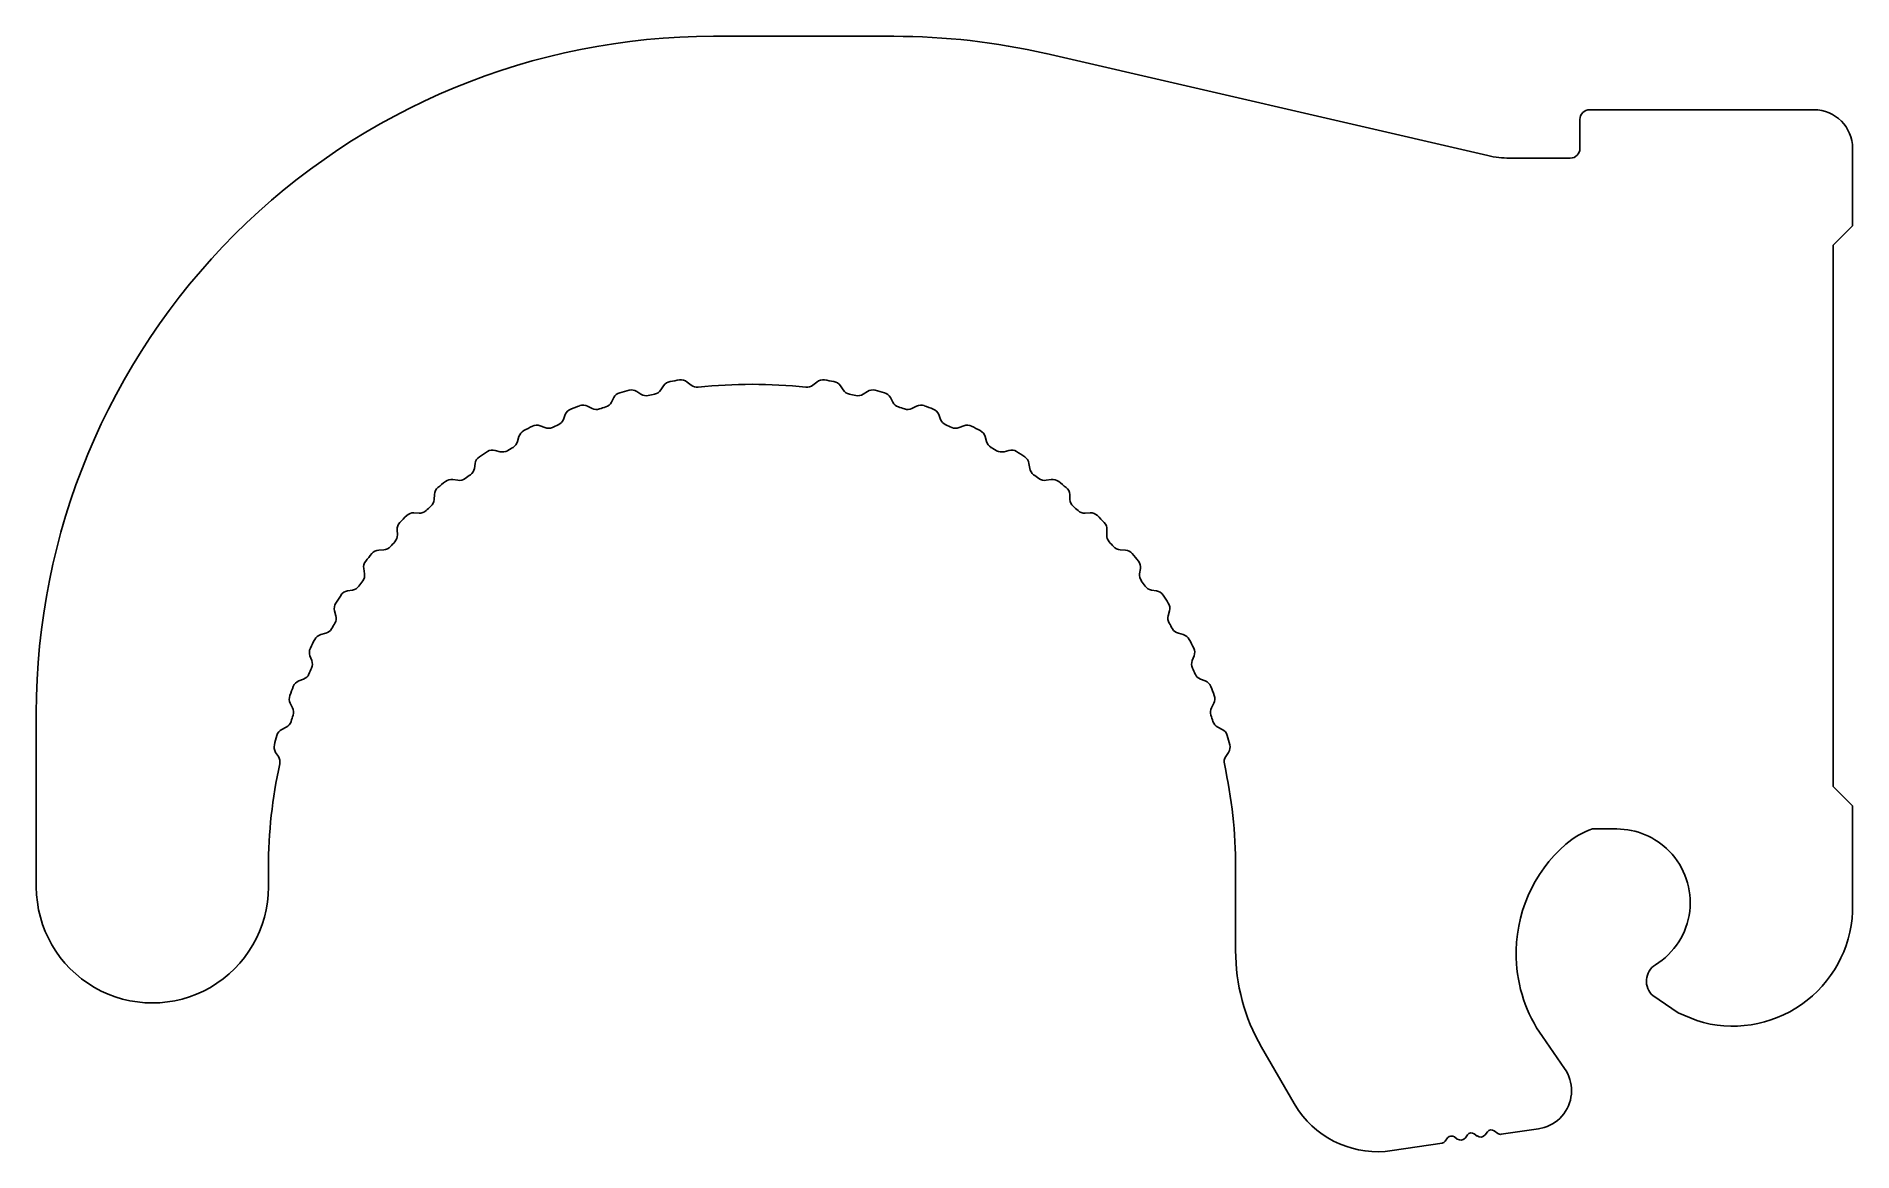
# Model space of a CAD drawing. Extents: x 2107.7 to 2201.6, y 1821.2 to 1878.9.
import ezdxf

# ---------------------------------------------------------------- set-up
doc = ezdxf.new("R2010")
doc.units = 0
doc.layers.get('0').update_dxf_attribs({"linetype": 'CONTINUOUS'})

msp = doc.modelspace()

# ---------------------------------------------------------------- linework, layer by layer
for p, q in [((2152.063, 1878.923), (2142.74, 1878.923)), ((2182.784, 1872.751), (2159.937, 1878.026)), ((2187.539, 1874.623), (2187.539, 1873.123)), ((2199.639, 1875.123), (2188.039, 1875.123)), ((2187.039, 1872.623), (2183.909, 1872.623)), ((2201.639, 1869.124), (2201.639, 1873.123)), ((2200.639, 1868.124), (2201.639, 1869.124)), ((2200.639, 1842.714), (2200.639, 1868.124)), ((2137.468, 1860.001), (2137.587, 1860.234)), ((2138.779, 1860.553), (2138.998, 1860.411)), ((2140.025, 1860.629), (2140.168, 1860.848)), ((2141.386, 1861.041), (2141.589, 1860.877)), ((2147.89, 1860.877), (2148.094, 1861.041)), ((2149.312, 1860.848), (2149.454, 1860.629)), ((2150.481, 1860.411), (2150.701, 1860.553)), ((2151.892, 1860.234), (2152.011, 1860.001)), ((2134.991, 1859.109), (2135.085, 1859.353)), ((2136.237, 1859.795), (2136.47, 1859.676)), ((2153.009, 1859.676), (2153.243, 1859.795)), ((2154.394, 1859.353), (2154.488, 1859.109)), ((2133.788, 1858.775), (2134.032, 1858.682)), ((2155.447, 1858.682), (2155.691, 1858.775)), ((2131.459, 1857.506), (2131.712, 1857.438)), ((2132.621, 1857.963), (2132.689, 1858.216)), ((2156.79, 1858.216), (2156.858, 1857.963)), ((2157.767, 1857.438), (2158.02, 1857.506)), ((2130.384, 1856.575), (2130.425, 1856.834)), ((2159.054, 1856.834), (2159.095, 1856.575)), ((2129.276, 1855.999), (2129.535, 1855.958)), ((2159.945, 1855.958), (2160.203, 1855.999)), ((2128.304, 1854.962), (2128.318, 1855.223)), ((2161.162, 1855.223), (2161.175, 1854.962)), ((2127.262, 1854.273), (2127.524, 1854.259)), ((2161.956, 1854.259), (2162.217, 1854.273)), ((2126.404, 1853.139), (2126.39, 1853.401)), ((2163.089, 1853.401), (2163.075, 1853.139)), ((2125.44, 1852.345), (2125.701, 1852.359)), ((2163.778, 1852.359), (2164.039, 1852.345)), ((2124.705, 1851.128), (2124.664, 1851.387)), ((2164.815, 1851.387), (2164.775, 1851.128)), ((2123.829, 1850.238), (2124.088, 1850.279)), ((2165.392, 1850.279), (2165.65, 1850.238)), ((2123.225, 1848.951), (2123.157, 1849.204)), ((2166.322, 1849.204), (2166.254, 1848.951)), ((2122.447, 1847.974), (2122.7, 1848.042)), ((2166.779, 1848.042), (2167.032, 1847.974)), ((2121.981, 1846.631), (2121.887, 1846.875)), ((2167.592, 1846.875), (2167.498, 1846.631)), ((2121.31, 1845.578), (2121.554, 1845.671)), ((2167.925, 1845.671), (2168.169, 1845.578)), ((2120.987, 1844.193), (2120.868, 1844.426)), ((2168.611, 1844.426), (2168.493, 1844.193)), ((2107.74, 1843.923), (2107.74, 1834.924)), ((2120.429, 1843.076), (2120.662, 1843.195)), ((2168.817, 1843.195), (2169.05, 1843.076)), ((2200.639, 1840.124), (2200.639, 1842.714)), ((2120.252, 1841.665), (2120.11, 1841.884)), ((2169.369, 1841.884), (2169.227, 1841.665)), ((2201.639, 1839.124), (2200.639, 1840.124)), ((2201.639, 1833.924), (2201.639, 1839.124)), ((2188.191, 1837.921), (2189.44, 1837.921)), ((2119.74, 1834.924), (2119.74, 1835.923)), ((2169.74, 1835.923), (2169.74, 1831.639)), ((2201.633, 1833.644), (2201.639, 1833.924)), ((2191.309, 1829.3), (2192.612, 1828.406)), ((2192.612, 1828.406), (2193.585, 1828.008)), ((2171.079, 1826.639), (2172.759, 1823.729)), ((2186.744, 1825.541), (2185.596, 1827.181)), ((2172.759, 1823.729), (2172.996, 1823.358)), ((2177.828, 1821.284), (2180.41, 1821.67)), ((2180.574, 1821.769), (2180.701, 1821.942)), ((2181.051, 1821.995), (2181.2, 1821.885)), ((2181.62, 1821.949), (2181.73, 1822.098)), ((2182.079, 1822.151), (2182.228, 1822.041)), ((2182.648, 1822.105), (2182.758, 1822.254)), ((2183.107, 1822.308), (2183.289, 1822.174)), ((2183.474, 1822.128), (2185.402, 1822.416)), ((2185.402, 1822.416), (2185.693, 1822.482))]:
    msp.add_line(p, q)
for centre, radius, start, end in [((2142.74, 1843.923), 35, 89.99984, 180.00021), ((2152.063, 1843.924), 34.999, 76.99984, 90.00015), ((2188.039, 1874.623), 0.5, 89.99328, 180.01099), ((2199.639, 1873.123), 2, 0.00041, 89.99884), ((2183.909, 1877.623), 5, 256.99996, 270.00002), ((2187.039, 1873.123), 0.5, 270.00221, 359.98819), ((2144.749, 1835.865), 25.559, 98.43891, 99.55985), ((2141.071, 1860.653), 0.5, 50.99785, 98.43998), ((2148.408, 1860.653), 0.5, 81.56002, 129.00215), ((2144.731, 1835.865), 25.559, 80.44015, 81.56109), ((2138.033, 1860.007), 0.5, 105.5741, 152.9859), ((2144.68, 1836.142), 25.274, 104.43095, 105.56463), ((2138.506, 1860.134), 0.5, 57.00029, 104.43728), ((2139.27, 1860.83), 0.5, 237.00093, 282.38403), ((2144.73, 1835.966), 24.956, 101.6139, 102.38561), ((2139.605, 1860.901), 0.5, 281.6349, 326.98366), ((2140.587, 1860.576), 0.5, 99.58035, 146.99871), ((2141.904, 1861.265), 0.5, 231.00362, 276.38125), ((2144.74, 1835.923), 25, 83.61487, 96.38513), ((2147.576, 1861.265), 0.5, 263.61875, 308.99638), ((2148.892, 1860.576), 0.5, 33.00129, 80.41965), ((2149.874, 1860.901), 0.5, 213.01634, 258.3651), ((2144.749, 1835.966), 24.956, 77.61439, 78.3861), ((2150.209, 1860.83), 0.5, 257.61597, 302.99907), ((2150.973, 1860.134), 0.5, 75.56272, 122.99971), ((2144.799, 1836.142), 25.274, 74.43537, 75.56905), ((2151.446, 1860.007), 0.5, 27.0141, 74.4259), ((2135.552, 1859.174), 0.5, 111.56826, 158.97646), ((2144.794, 1835.786), 25.647, 110.44518, 111.56201), ((2136.01, 1859.35), 0.5, 63.00048, 110.43784), ((2136.697, 1860.122), 0.5, 242.99932, 288.38574), ((2144.467, 1836.759), 24.121, 107.59778, 108.39629), ((2137.023, 1860.228), 0.5, 287.61627, 332.99595), ((2152.456, 1860.228), 0.5, 207.00405, 252.38373), ((2145.012, 1836.759), 24.121, 71.60371, 72.40222), ((2152.782, 1860.122), 0.5, 251.61426, 297.00068), ((2153.47, 1859.35), 0.5, 69.56216, 116.99952), ((2144.685, 1835.786), 25.647, 68.43799, 69.55482), ((2153.927, 1859.174), 0.5, 21.02354, 68.43174), ((2133.172, 1858.087), 0.499, 117.53877, 165.0405), ((2144.821, 1835.764), 25.679, 116.44311, 117.55872), ((2133.609, 1858.309), 0.5, 69.00382, 116.43369), ((2134.211, 1859.149), 0.5, 249.0016, 294.38358), ((2144.663, 1836.092), 24.815, 113.60985, 114.38598), ((2134.524, 1859.288), 0.5, 293.63299, 338.99576), ((2154.955, 1859.288), 0.5, 201.00424, 246.36701), ((2144.816, 1836.092), 24.815, 65.61402, 66.39015), ((2155.268, 1859.149), 0.5, 245.61642, 290.9984), ((2155.87, 1858.309), 0.5, 63.56631, 110.99618), ((2144.658, 1835.764), 25.679, 62.44128, 63.55689), ((2156.308, 1858.087), 0.499, 14.9595, 62.46123), ((2145.192, 1835.224), 26.333, 122.45323, 123.54125), ((2131.33, 1857.023), 0.5, 75.00054, 122.43964), ((2131.841, 1857.921), 0.5, 254.99928, 300.38612), ((2143.949, 1837.291), 23.42, 119.58665, 120.40899), ((2132.138, 1858.092), 0.5, 299.61787, 345.01668), ((2157.341, 1858.092), 0.5, 194.98332, 240.38213), ((2145.53, 1837.291), 23.42, 59.59101, 60.41335), ((2157.638, 1857.921), 0.5, 239.61388, 285.00072), ((2158.149, 1857.023), 0.5, 57.56036, 104.99946), ((2144.287, 1835.224), 26.333, 56.45875, 57.54677), ((2129.89, 1856.654), 0.5, 305.63267, 350.98762), ((2130.919, 1856.756), 0.5, 123.56547, 170.99368), ((2158.56, 1856.756), 0.5, 9.00632, 56.43453), ((2159.589, 1856.654), 0.5, 189.01238, 234.36733), ((2128.817, 1855.197), 0.5, 129.56185, 177.00489), ((2144.237, 1836.541), 24.704, 128.4165, 129.57625), ((2129.198, 1855.506), 0.5, 80.99077, 128.45283), ((2129.613, 1856.452), 0.5, 261.01319, 306.37381), ((2143.538, 1837.578), 22.955, 125.58114, 126.4201), ((2145.942, 1837.578), 22.955, 53.5799, 54.41886), ((2159.867, 1856.452), 0.5, 233.62619, 278.98681), ((2160.281, 1855.506), 0.5, 51.54717, 99.00923), ((2145.242, 1836.541), 24.704, 50.42375, 51.5835), ((2160.662, 1855.197), 0.5, 2.99511, 50.43815), ((2143.999, 1836.748), 23.891, 131.60133, 132.40732), ((2127.804, 1854.988), 0.5, 311.62062, 356.99534), ((2161.675, 1854.988), 0.5, 183.00466, 228.37938), ((2145.48, 1836.748), 23.891, 47.59268, 48.39867), ((2126.889, 1853.427), 0.5, 135.56558, 183.02153), ((2145.08, 1835.582), 25.983, 134.44695, 135.54958), ((2127.236, 1853.773), 0.5, 87.00796, 134.43181), ((2127.55, 1854.758), 0.5, 266.99774, 312.38665), ((2161.929, 1854.758), 0.5, 227.61335, 273.00226), ((2162.243, 1853.773), 0.5, 45.56819, 92.99204), ((2144.399, 1835.582), 25.983, 44.45042, 45.55305), ((2162.59, 1853.427), 0.5, 356.97847, 44.43442), ((2144.811, 1835.856), 25.098, 137.6108, 138.37818), ((2125.904, 1853.113), 0.5, 317.62061, 2.97811), ((2163.575, 1853.113), 0.5, 177.02189, 222.37939), ((2144.668, 1835.856), 25.098, 41.62182, 42.3892), ((2125.158, 1851.465), 0.5, 141.57792, 188.99553), ((2144.721, 1835.935), 25.478, 140.43309, 141.55759), ((2125.466, 1851.846), 0.5, 93.009, 140.42984), ((2125.675, 1852.858), 0.5, 272.99347, 318.39577), ((2163.804, 1852.858), 0.5, 221.60423, 267.00653), ((2164.013, 1851.846), 0.5, 39.57016, 86.991), ((2144.758, 1835.935), 25.478, 38.44241, 39.56691), ((2164.321, 1851.465), 0.5, 351.00447, 38.42208), ((2124.212, 1851.05), 0.499, 323.57996, 9.03662), ((2165.268, 1851.05), 0.499, 170.96338, 216.42004), ((2144.1, 1836.341), 24.736, 146.42534, 147.58343), ((2123.907, 1849.744), 0.5, 98.99988, 146.43729), ((2124.01, 1850.773), 0.5, 278.98327, 324.39488), ((2145.971, 1835.031), 26.52, 143.6415, 144.36762), ((2143.508, 1835.031), 26.52, 35.63238, 36.3585), ((2165.47, 1850.773), 0.5, 215.60512, 261.01673), ((2165.572, 1849.744), 0.5, 33.56271, 81.00012), ((2145.379, 1836.341), 24.736, 32.41657, 33.57466), ((2123.641, 1849.333), 0.5, 147.56737, 194.97827), ((2122.743, 1848.821), 0.499, 329.5686, 15.05299), ((2166.736, 1848.821), 0.499, 164.94701, 210.4314), ((2165.839, 1849.333), 0.5, 345.02173, 32.43263), ((2122.577, 1847.491), 0.5, 105.00325, 152.42944), ((2122.571, 1848.525), 0.5, 284.99998, 330.38135), ((2143.274, 1836.776), 23.305, 149.60035, 150.42659), ((2146.205, 1836.776), 23.305, 29.57341, 30.39965), ((2166.908, 1848.525), 0.5, 209.61865, 255.00002), ((2166.902, 1847.491), 0.5, 27.57056, 74.99675), ((2122.354, 1847.054), 0.5, 153.55661, 201.00781), ((2145.06, 1835.761), 25.859, 152.44819, 153.55605), ((2144.42, 1835.761), 25.859, 26.44395, 27.55181), ((2167.125, 1847.054), 0.5, 338.99219, 26.44339), ((2146.286, 1835.242), 26.69, 155.65421, 156.37568), ((2121.515, 1846.452), 0.499, 335.57684, 21.02339), ((2167.964, 1846.452), 0.499, 158.97661, 204.42316), ((2143.193, 1835.242), 26.69, 23.62432, 24.34579), ((2144.953, 1835.842), 25.728, 158.44457, 159.55807), ((2121.489, 1845.111), 0.5, 111.0114, 158.4195), ((2121.375, 1846.139), 0.5, 291.0135, 336.37085), ((2168.104, 1846.139), 0.5, 203.62915, 248.9865), ((2167.99, 1845.111), 0.5, 21.5805, 68.9886), ((2144.527, 1835.842), 25.728, 20.44193, 21.55543), ((2121.314, 1844.653), 0.5, 159.57396, 206.98384), ((2120.541, 1843.966), 0.5, 341.63214, 26.9804), ((2168.938, 1843.966), 0.5, 153.0196, 198.36786), ((2168.166, 1844.653), 0.5, 333.01616, 20.42604), ((2120.436, 1843.64), 0.5, 296.97454, 342.39626), ((2144.77, 1835.916), 25.031, 161.62079, 162.39013), ((2144.709, 1835.916), 25.031, 17.60987, 18.37921), ((2169.044, 1843.64), 0.5, 197.60374, 243.02546), ((2144.579, 1835.964), 25.335, 164.42886, 165.55968), ((2120.656, 1842.63), 0.5, 117.01571, 164.43241), ((2168.823, 1842.63), 0.5, 15.56759, 62.98429), ((2144.9, 1835.964), 25.335, 14.44032, 15.57114), ((2120.529, 1842.157), 0.5, 165.5865, 213.0022), ((2119.833, 1841.393), 0.5, 347.61044, 33.00251), ((2169.646, 1841.393), 0.5, 146.99749, 192.38956), ((2168.95, 1842.157), 0.5, 326.9978, 14.4135), ((2144.751, 1835.922), 25.011, 167.6183, 179.99785), ((2144.728, 1835.922), 25.011, 0.00215, 12.3817), ((2189.44, 1834.121), 4.001, 108.19813, 131.0789), ((2189.44, 1834.122), 3.8, 44.31152, 90.0008), ((2191.739, 1831.484), 7.499, 131.07713, 181.90708), ((2189.44, 1834.121), 3.8, 301.8891, 44.31346), ((2113.74, 1834.924), 6, 179.99983, 0.00017), ((2195.439, 1833.924), 6.2, 252.5926, 357.40688), ((2179.741, 1831.639), 10.002, 180.00281, 209.9982), ((2191.739, 1831.483), 7.499, 181.90192, 215.00169), ((2191.975, 1830.046), 1, 121.88744, 228.23601), ((2185.106, 1824.394), 2, 322.94939, 34.99501), ((2177.089, 1826.229), 5, 215.049, 278.49963), ((2185.106, 1824.394), 2, 287.05436, 322.95079), ((2180.373, 1821.917), 0.25, 278.49992, 323.64), ((2180.903, 1821.794), 0.25, 53.64, 143.64), ((2181.378, 1822.127), 0.3, 233.64, 323.64), ((2181.931, 1821.95), 0.25, 53.64, 143.64), ((2182.406, 1822.283), 0.3, 233.64, 323.64), ((2182.959, 1822.106), 0.25, 53.64, 143.64), ((2183.437, 1822.375), 0.25, 233.64, 278.49992)]:
    msp.add_arc(centre, radius, start, end)

doc.saveas('drawing.dxf')
